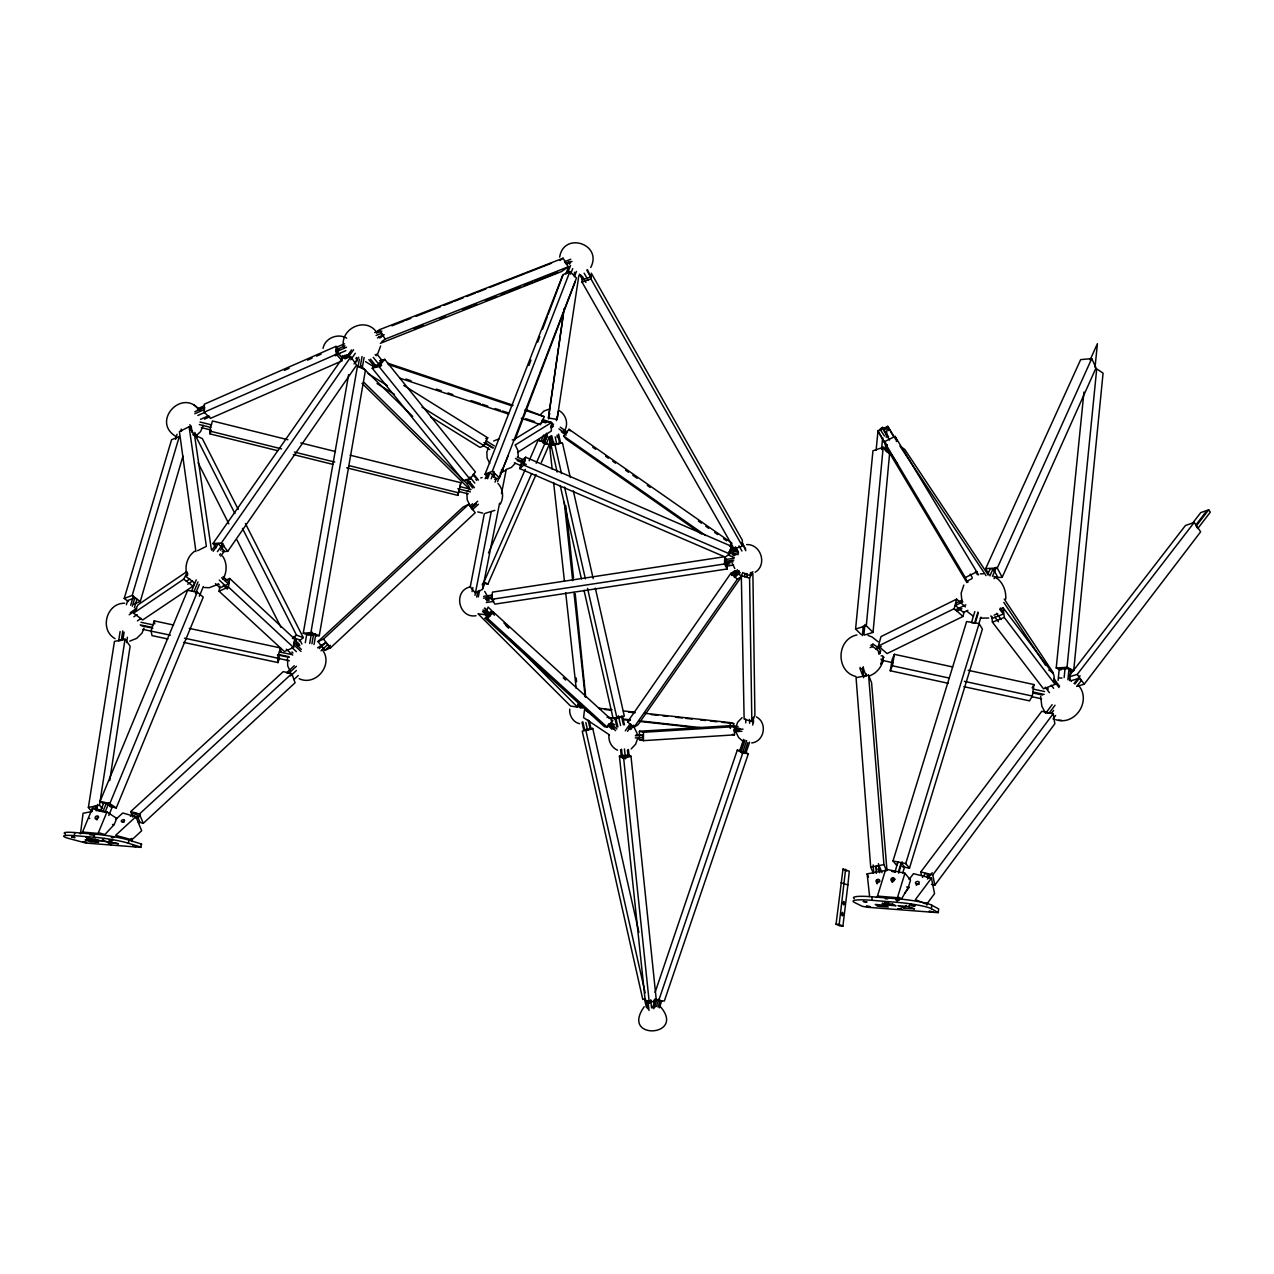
<?xml version="1.0" encoding="UTF-8"?>
<svg xmlns="http://www.w3.org/2000/svg" width="1274" height="1274" viewBox="0 0 1274 1274"><rect width="100%" height="100%" fill="white"/><g stroke="black" fill="none" stroke-linecap="round" stroke-linejoin="round"><path stroke-width="1.5" d="M335.986 346.369L336.256 354.331L342.228 360.781L210.481 418.366L204.19 412.187L204.27 404.208L335.986 346.369L338.98 349.617M926.851 905.177L926.994 904.269M639.357 735.448L639.405 731.26L730.368 725.67L734.62 726.642L734.493 734.859L643.402 740.656L639.309 739.637L639.341 736.85M636.156 734.652L643.259 735.353L643.243 737.471L635.296 737.964M643.402 740.656L643.497 732.263L639.405 731.26M730.321 728.409L730.368 725.67M727.136 568.984L724.492 563.984L724.795 556.69L492.465 592.123L491.732 599.306L494.933 604.115L727.136 568.984L727.374 563.538M733.633 565.051L727.136 566.038L724.81 559.652L733.935 558.267M514.043 439.498L543.17 421.694L551.674 422.427L551.308 431.042L517.515 452.461M579.367 274.149L582.6 279.834L590.658 276.936L587.521 269.801M742.408 546.132L590.961 278.926L591.311 273.209L742.344 540.224L742.408 546.132L734.127 548.839L582.043 282.143L582.409 276.41L585.865 282.462M582.6 279.834L582.043 277.254M864.138 635.121L873.04 632.398L889.539 454.165L883.185 447.27L872.945 450.805L855.587 629.006L861.224 634.548M863.963 634.356L864.903 624.531M881.528 449.547L882.643 437.762M873.04 632.398L866.304 625.725L883.185 447.27M885.749 442.922L885.08 450.025L886.688 451.76L887.341 444.658M886.274 437.269L887.198 427.411L878.009 430.628L876.098 450.375M888.663 430.564L887.198 427.411M862.355 635.662L863.278 625.948M1064.14 677.529L1065.128 667.656M1095.035 367.406L1097.408 343.693L1090.082 359.937M1073.695 670.65L1067.039 667.305L1096.723 368.871L1103.077 373.139L1073.695 670.65L1070.08 670.857M1067.899 679.822L1069.013 668.595L1059.22 669.184L1058.105 680.38M1069.587 680.65L1070.701 669.423L1069.013 668.595M847.879 884.92L849.264 871.209L842.99 869.075L836.047 924.176L839.757 925.895L842.894 926.166L847.879 884.92L841.063 882.786M1059.554 669.63L1056.21 667.974L1083.951 392.089M845.602 869.282L839.2 924.43L842.894 926.166M931.39 908.712A27.343 3.36 7 0 0 897.246 902.358L871.766 900.304A27.232 3.328 7 0 0 854.44 902.438L862.179 906.26L867.037 907.215L938.428 912.71L931.39 908.712L931.788 905.225A27.343 3.392 7 0 0 897.66 898.839L872.18 896.785A27.232 3.36 7 0 0 854.297 898.664M938.269 912.391L938.667 908.919L931.788 905.225M897.246 902.358L897.66 898.839M871.766 900.304L872.18 896.785M585.069 695.62L585.212 694.41L585.53 697.372M585.514 694.999L575.211 593.684M219.876 586.12L219.08 591.232L284.357 651.508L293.561 647.495L294.628 639.007L229.718 578.476L225.052 580.594M729.731 727.518L730.416 722.629L644.501 713.249M733.298 726.849L733.744 723.6L730.416 722.629M578.858 275.582L557.057 419.385L548.409 418.031L564.159 308.531M557.279 356.879L548.409 418.031M557.486 355.414L558.553 348.009M558.776 346.512L559.843 339.011M560.066 337.499L563.395 314.344M548.728 418.923L549.572 413.158L549.269 415.149M963.845 686.67L1029.535 700.875L1032.306 696.05L1033.994 684.568L968.144 670.299M109.723 780.58L130.139 646.141L125.027 639.166L114.453 641.443L88.368 807.461L91.123 810.853M556.451 420.691L556.993 417.092M557.057 419.385L558.251 411.518M102.223 808.592L99.483 805.2L125.027 639.166M126.572 642.622L127.4 637.255M215.465 583.635L220.02 587.84L228.46 584.018L228.794 581.868L223.125 576.581M293.561 647.495L228.412 587.011L229.718 578.476M92.078 811.427L92.779 806.936L95.582 806.378L99.308 810.965M120.106 631.506L118.641 640.918L121.301 640.344L122.766 630.933M95.12 809.356L95.582 806.378M96.585 810.312L97.493 804.435M122.893 639.978L124.104 632.143M552.168 469.135L549.397 443.878L550.097 439.434M553.951 442.062L550.065 442.189L550.241 441.075M948.366 683.326L890.239 670.761L892.214 659.343L894.38 654.326L952.634 666.939M890.239 670.761L892.405 665.792L894.38 654.326M348.646 374.62L303.244 633.258L310.904 632.573L357.484 366.068L365.495 369.906L319.28 635.662L315.442 635.997M309.678 643.481L311.732 631.713M357.994 367.039L359.364 359.204M311.923 643.768L313.675 633.767L315.777 634.548L314.041 644.533M360.128 367.565L362.055 356.529M362.15 368.536L364.077 357.516M305.282 642.685L306.747 634.372L313.675 633.767M356.672 361.896L356.943 360.319M140.395 846.939L128.387 843.213A24.811 2.564 8.8 0 0 94.149 837.257L74.242 835.648A24.779 2.532 8.8 0 0 68.127 838.292L85.884 843.054L141.175 847.401L140.936 843.882L128.961 840.123A24.811 2.58 8.8 0 0 94.722 834.167L74.816 832.559A24.763 2.564 8.9 0 0 65.452 834.056M128.387 843.213L128.961 840.123M94.149 837.257L94.722 834.167M74.242 835.648L74.816 832.559M521.114 463.513L519.76 468.609L725.224 557.057L729.668 553.919L731.133 546.164L525.636 457.223L521.607 460.742M484.279 513.9L470.249 586.948L475.377 592.967L482.48 589.448L499.567 503.214M472.065 591.614L472.845 587.553M474.979 595.34L491.079 512.466M476.683 597.044L477.798 591.359L479.581 590.483L478.307 596.965M501.351 471.221L501.701 469.405M503.421 469.437L503.055 471.253L501.176 472.144M501.478 493.595L506.112 470.233L500.125 473.052M346.703 467.813L457.828 495.379L460.854 482.735L350.127 455.2M459.277 489.12L458.767 491.509L468.291 493.882M460.296 485.394L460.854 482.735M878.343 652.192L880.875 650.95A21.562 13.918 15.7 0 0 872.993 644.166L872.356 646.475L870.174 647.606M514.362 462.796L520.636 465.504L524.283 462.319L524.745 460.344L517.196 457.079M519.76 468.609L523.773 465.106L525.636 457.223M457.828 495.379L459.388 489.009M965.389 606.918L956.631 599.13L880.987 636.618L878.375 646.045L887.102 653.562L962.985 616.457L964.195 611.679M878.375 646.045L954.194 608.669L956.631 599.13M967.89 610.357L963.478 612.523L955.516 605.453L956.137 603.048L962.013 600.15M277.764 450.709L210.114 433.94L209.7 431.042L212.44 420.961L287.908 439.737M210.114 433.94L211.038 430.58M183.599 642.367L278.066 662.591L277.573 658.132L280.455 647.94L189.3 628.401M278.066 662.591L279.5 657.495M133.881 603.892L140.267 601.503L182.962 456.092M130.681 605.261L133.483 595.754M132.369 606.233L134.837 597.856L136.875 599.385L134.407 607.746M126.381 604.736L127.623 600.564L134.837 597.856M175.525 439.339L177.038 434.275M124.215 598.446L132.193 595.452L179.3 436.52L171.576 439.721L124.215 598.446L128.26 601.471M902.215 866.702L909.461 868.215L982.397 629.101L979.101 623.607L966.632 621.537L893.01 860.953L896.785 865.572L897.836 862.148M904.922 873.216L897.724 896.769L901.642 898.727L908.378 887.166L910.544 880.079L904.922 873.216L885.749 869.186L877.499 895.956L878.423 896.402M173.503 625.008L154.17 620.868L151.065 631.028L152.036 635.615L167.818 638.991M891.927 881.767L893.138 877.834M894.937 871.957L897.947 862.164M974.817 611.584L971.457 622.572L974.594 623.082L977.954 612.093M898.743 870.668L901.148 862.832L904.54 867.005L902.756 872.849M898.616 873.184L902.103 861.797M975.327 622.699L978.241 613.224M978.703 624.419L980.932 617.11M909.461 868.215L905.734 863.597L979.101 623.607M380.608 346.002L377.454 354.459M963.813 585.084L961.153 593.174L961.918 601.71M655.091 992.366L737.28 750.147L740.051 750.609M652.479 1007.941L655.218 999.851M749.606 742.121L746.007 752.743L740.99 751.915L739.605 751.23L743.618 739.414M653.801 1008.769L656.938 999.517L655.616 998.689M740.99 751.915L745.003 740.098M656.381 1006.492L658.929 999.007M742.232 753.682L746.675 740.576M658.658 1000.711L742.806 752.902L748.332 753.81L664.327 1001.046L658.658 1000.711L656.014 999.087M658.005 1007.081L660.346 1000.154M747.822 742.615L744.605 752.042L739.605 751.23M659.327 1007.893L661.684 1000.966M872.34 646.539L872.356 646.475A21.578 13.918 15.7 0 1 878.71 651.46L879.952 653.021M487.815 617.237L485.362 614.769L478.005 613.75L570.577 706.051L577.552 707.118L578.794 703.471M735.878 727.343L737.63 722.278L742.073 717.66M637.462 738.984L635.63 744.207L631.171 748.937M486.047 611.823L486.748 609.88L485.028 608.144M485.362 614.769L488.133 607.029L494.264 613.224M564.685 430.485C568.777 423.669 565.847 414.416 559.063 410.578M500.22 504.17C504.01 497.593 503.182 489.057 498.007 483.467M590.738 267.46C602.984 244.082 563.713 231.151 559.668 257.141M488.388 447.907L486.827 452.111L487.114 458.035L489.757 463.386M528.917 365.511L530.939 360.144M537.724 342.085L539.778 336.655M542.533 329.345L547.358 316.525M548.059 314.678L562.789 275.534M574.08 275.407L574.542 274.213M575.211 281.745L514.999 439.833L512.228 439.896M495.825 479.183L499.472 477.75L576.485 278.003L569.924 271.537L562.917 274.722L485.076 474.215L487.448 476.349M493.484 477.336L494.758 474.024M574.256 273.289L574.67 272.238M495.013 482.145L496.414 478.514L489.949 472.702L488.117 473.418L486.238 478.26M574.367 276.745L576.437 271.426M568.745 266.393L565.847 273.846L567.615 273.034L570.513 265.581M569.574 264.259L569.988 263.208M487.592 478.737L489.949 472.702M485.076 474.215L492.321 471.3L569.924 271.537M491.175 478.785L494.041 471.412M570.561 274.133L572.711 268.591M323.039 348.391C324.886 338.104 337.928 332.832 346.671 338.167M222.966 579.192C227.138 572.122 227.329 563.044 222.632 556.165M144.073 628.018L141.987 633.13L136.732 638.338L129.773 641.125M203.155 425.261L200.591 431.567L195.686 436.265M497.497 481.731L508.039 456.044M109.787 806.442L116.268 807.939L203.235 597.124L197.295 592.123L187.644 590.34L100.041 801.378L103.29 803.544M106.968 811.952L98.416 832.623L104.85 834.597L114.15 824.628L116.714 818.402L106.968 811.952L92.269 808.576L82.507 832.065L98.194 833.451M882.548 662.225C880.445 668.754 875.142 674.121 868.581 676.223M96.872 819.628L98.289 816.188M100.439 811.012L104.006 802.429L108.401 805.359M191.53 591.232L196.228 579.909M102.891 811.586L106.459 802.986L112.319 806.888L108.784 815.471M193.966 591.693L197.996 581.963M105.121 812.016L108.927 802.827M195.511 593.604L199.301 584.416M116.268 807.939L109.803 803.623L197.295 592.123M199.349 596.232L203.362 586.534M541.434 423.079L544.173 416.678L525.621 409.464M488.499 552.964L525.302 469.373M529.124 460.71L538.265 439.912L545.368 442.412L548.998 445.136L541.386 462.43M543.743 434.975L541.1 440.979L546.164 444.069L549.333 436.886M542.883 441.616L546.578 433.208M543.281 443.32L547.279 434.243M482.177 584.846L482.703 583.635M545.431 441.043L544.38 443.432L546.164 444.069M545.957 439.849L546.482 438.654M547.008 437.46L547.533 436.265M531.624 473.657L484.009 581.915L487.831 584.225L536.051 474.549M536.211 463.242L545.368 442.412M482.352 589.161L485.012 583.094L483.244 582.425M994.468 577.632L1002.176 577.313L1096.054 367.852L1091.738 358.599L1080.67 359.618L985.71 568.554L988.99 574.701M996.969 578.492L997.622 577.058L993.163 568.682L990.248 568.809L987.637 574.574M989.898 575.896L993.163 568.682M993.752 570.863L995.312 567.408M992.414 576.31L996.491 567.296M1002.176 577.313L997.271 568.061L1091.738 358.599M994.054 578.619L994.707 577.17L997.622 577.058M485.171 478.706L487.194 474.231M430.564 416.741L479.979 447.397L484.056 445.709L487.719 437.794L403.778 385.465M742.933 573.348L742.917 572.472L741.309 575.609L744.127 719.062L751.851 721.482L754.909 715.255L752.886 573.619M744.796 573.905L750.418 575.577L751.214 572.233M751.851 721.482L749.574 578.093L752.854 571.707M186.498 571.851L137.974 604.863L133.547 613.176L142.688 619.96L192.963 586.167L194.412 583.365M133.547 613.176L183.711 579.176L187.358 572.169M194.158 582.68L185.781 576.358L187.851 573.587M1032.147 687.801L1033.994 684.568M220.784 556.212L224.32 551.132L218.507 543.616L216.405 543.743L211.962 550.113M354.029 363.966L358.711 357.214M222.743 551.626L227.743 551.339L356.561 365.144L350.844 356.863L342.674 357.771L212.981 543.536L216.198 547.677M212.981 543.536L221.326 543.043L350.844 356.863M217.44 551.642L223.093 543.52M350.796 359.778L355.319 353.264M220.545 550.193L223.937 545.304M219.574 555.066L220.45 553.792M355.876 358.567L356.656 357.437M627.604 721.864L730.814 573.38L735.002 570.736L741.564 576.533L638.131 724.572L633.847 727.502L627.604 721.864L630.471 719.921M731.658 575.545L735.002 570.736M351.497 349.952L346.002 357.835L348.057 357.596L353.551 349.713M213.172 551.26L218.507 543.616M625.295 730.798L630.152 723.839L631.713 725.256L627.477 731.34M737.455 569.701L733.474 575.418L736.006 573.826M628.576 728.999L630.996 725.527M737.917 572.074L738.586 571.118M628.878 728.951L631.14 725.702M734.365 577.584L738.904 571.071M739.111 571.166L735.13 576.883L740.242 572.583M630.741 729.54L633.767 725.209M633.847 727.502L737.391 579.192L741.564 576.533M931.405 884.363L934.813 885.207L1054.824 723.775L1053.248 713.663L1041.75 711.306L920.815 871.957L921.516 875.397M1053.041 718.966L1055.605 715.51M926.421 876.894L928.396 874.283L925.386 873.534L922.424 877.467M1055.031 705.223L1049.028 713.265L1046.129 712.66L1052.149 704.649M914.589 908.856L908.617 906.562L897.995 905.703L904.062 908.012L906.085 905.32M927.456 879.06L932.218 872.706M1051.257 713.583L1053.646 710.398M908.617 906.562L910.703 903.792M934.813 885.207L932.775 874.888L1053.248 713.663M909.063 879.506L913.474 873.677L931.469 878.12L915.337 899.699L922.647 902.565M916.484 885.382L917.471 884.06M904.922 893.074L909.317 887.23M1077.103 686.304L1084.222 684.186L1200.649 531.815L1194.2 522.451L1185.441 525.493L1069.459 675.666M1074.985 683.995L1079.428 678.198L1081.196 680.666L1076.753 686.463M1208.692 509.823L1196.19 526.098L1197.815 528.455L1210.3 512.18L1208.692 509.823L1200.761 512.61L1192.177 523.741M1069.826 676.653L1077.247 674.408L1194.2 522.451M1074.03 683.565L1080.065 675.714M1195.872 524.952L1205.523 512.387M375.193 364.73L372.247 368.25L463.21 480.569L469.931 479.104L475.425 471.985L384.732 359.364L379.763 360.749M729.763 545.941L731.929 543.122L569 429.274L563.665 436.058L566.213 439.18L701.433 533.965M607.316 727.295L612.651 720.781L493.245 611.934L490.665 611.711L485.139 618.256L604.449 726.721L607.316 727.295L487.703 618.511L485.139 618.256M368.855 359.634L375.002 367.231L377.12 364.683M375.002 367.231L376.674 366.769L381.977 360.399L376.881 354.061M372.247 368.25L378.872 366.418L384.732 359.364M482.543 611.472L487.337 615.82L488.722 614.164L484.9 610.692M487.703 618.511L493.245 611.934M644.214 1006.715C619.578 1041.208 687.992 1036.781 659.534 1005.68M515.317 463.322L511.352 467.431L506.033 469.533M540.256 414.862L543.902 411.088L548.791 409.209M194.651 551.244C187.756 556.069 184.921 564.701 186.418 572.838M330.507 647.861L475.218 512.721L468.705 504.281L463.051 507.084L317.959 641.602L324.981 650.345L330.507 647.861L323.469 639.086L317.959 641.602M473.259 506.749L474.231 505.842M475.202 504.934L476.173 504.026M321.032 650.823L327.609 644.692L325.841 642.478L317.56 647.813M478.403 504.233L472.527 509.696L470.886 507.578L477.734 501.192M324.981 650.345L330.396 645.297M323.469 639.086L468.705 504.281M469.66 506.447L472.59 503.724M319.248 648.609L325.841 642.478M471.714 507.498L476.046 503.453M138.611 823.115L139.837 821.985L136.35 813.56L134.152 812.939L130.442 816.347M293.928 679.536L298.291 675.507M138.07 821.857L143.277 823.338L295.09 682.753L291.826 673.612L283.274 671.621L130.712 811.586L132.655 816.236M130.712 811.586L139.423 814.038L291.826 673.612M136.095 818.29L140.474 814.261M290.568 675.905L296.396 670.522M137.449 818.226L140.315 815.583M118.211 843.738L101.633 840.76L104.261 838.34M294.278 665.745L286.618 672.799L288.768 673.293L296.444 666.254M132.639 816.968L136.35 813.56M131.126 838.547L133.101 838.706L141.685 830.728L135.856 816.714L115.631 835.346L132.241 839.9L132.225 841.477M115.87 819.293L122.75 813.003L135.856 816.714M755.148 572.265C767.665 564.716 760.785 543.775 746.612 544.603M911.34 905.432L915.146 905.925L911.372 905.511M292.399 638.529L296.476 635.121L303.276 637.637L299.215 641.013M885.303 429.481L882.341 427.379L880 429.258L884.475 435.995M929.128 911.34L932.886 911.786M932.871 911.85L929.128 911.388M376.244 332.132L379.541 329.663L563.076 258.192L568.156 266.839L561.723 271.458L380.321 343.327M379.748 338.04L382.726 335.826L381.324 333.438L376.053 335.508M381.834 341.591L385.13 339.139L568.156 266.839M559.859 260.517L563.076 258.192M363.791 382.2L467.144 483.833L469.995 481.795M345.859 357.898L348.503 356.051M345.063 358.934L347.069 357.532L344.744 355.255M130.298 612.683L136.748 608.287L135.633 610.389L129.184 614.769M185.781 576.358L187.724 575.036M133.834 616.807L137.114 614.578M186.418 581.247L189.699 579.017M187.724 584.225L192.517 580.992M137.433 620.868L141.127 618.384M553.457 426.264L551.037 427.793L551.132 425.612L553.553 424.099M515.333 444.976L551.674 422.427M211.404 549.667L194.54 435.071L189.093 426.742L179.411 431.599L195.909 551.562M197.645 550.687L206.372 546.339L189.093 426.742M886.29 445.008L887.341 447.333L878.009 431.169L887.739 426.312L894.523 437.508M978.591 574.877L895.065 436.393L884.204 441.807L888.392 451.028L966.902 582.584M878.009 431.169L965.342 577.536L977.174 571.66M972.094 578.587L967.523 580.88L968.129 581.915M870.843 645.233L872.993 644.166M955.516 605.453L962.873 601.822M876.002 649.039L881.289 646.444M955.277 610.023L965.851 604.816M956.615 611.217L961.87 608.638M638.911 932.377L592.744 728.425L585.658 729.572L582.25 731.244L642.797 999.453L645.392 998.752M581.995 722.262L583.858 730.559L591.12 729.094L589.241 720.797M591.12 729.094L590.26 729.524L588.11 720.049M591.025 729.254L592.744 728.425M856.94 634.962C836.301 639.15 835.553 671.541 855.857 676.478M219.08 591.232L228.412 587.011M204.429 419.162L209.7 416.789M885.287 898.807L887.755 898.807M197.47 408.795L204.541 405.658M284.389 370.368L289.071 368.297M307.544 360.128L312.066 358.137M316.573 356.147L321.048 354.156M204.588 407.377L197.486 409.83M869.824 906.706L866.161 906.228L869.871 906.61M194.826 411.741L204.541 407.473L204.509 409.495L194.795 413.747M349.012 354.363L341.846 357.5L336.432 351.656L336.368 349.649L344.983 345.875M336.432 351.656L346.496 347.245M204.19 412.187L336.256 354.331M197.852 415.451L205.082 412.298M335.03 355.366L345.859 350.621M335.285 355.749L340.285 353.567M200.512 419.321L208.825 415.69M888.535 902.709L884.761 902.247L888.551 902.645M336.479 347.213L344.617 343.805M897.979 908.76L901.705 909.222L898.043 908.888M485.681 438.638L487.719 437.794M470.568 586.82C452.589 590.403 458.529 618.782 476.03 615.724M494.822 510.38L485.283 513.295M494.583 479.247L496.414 478.514M1000.186 608.956L1003.148 607.778L1053.821 674.742L1055.111 684.377L1043.502 688.82L992.43 622.158L991.761 616.345M217.599 584.527L209.239 587.712L204.238 587.505M994.086 615.151L997.653 613.734M1000.345 608.096L1003.02 611.616L1003.307 614.052L992.573 618.304L990.79 615.979M992.43 622.158L1004.294 617.46L1055.111 684.377M377.47 337.897L382.726 335.826M572.058 261.425L565.959 263.814L564.669 261.648L570.784 259.243M374.699 332.562L379.859 330.539M391.898 325.81L403.985 321.08M405.705 320.395L410.897 318.357M416.088 316.334L440.422 306.779M443.909 305.426L452.62 302.002M454.372 301.317L463.115 297.877M466.618 296.508L475.393 293.068M477.145 292.383L485.935 288.927M489.455 287.542L501.813 282.701M503.58 282.016L524.824 273.671M526.592 272.986L551.531 263.208M567.567 262.428L569.303 261.743M378.712 336.989L384.254 334.807M567.057 263.001L570.752 261.552M567.296 263.782L569.988 262.715M376.531 333.183L381.897 331.097M414.273 328.581L422.888 325.22M440.199 318.436L445.406 316.414M462.796 309.614L471.523 306.206M473.275 305.521L476.763 304.152M485.521 300.728L496.032 296.619M501.303 294.549L506.59 292.494M508.342 291.81L520.684 286.984M524.219 285.599L533.058 282.143M534.825 281.443L545.463 277.286M547.247 276.601L557.901 272.429L556.419 272.493M493.659 440.979L498.994 438.909M647.845 1008.626L647.033 1000.87L648.084 1001.619L651.253 1000.44M623.066 754.941L619.419 756.103L645.138 999.899L649.31 1002.861L656.317 1000.233L630.98 756.215L628.846 755.004M582.043 282.143L590.961 278.926M348.487 354.745L341.368 356.609M620.613 749.765L621.362 756.899L627.955 754.797L629.038 755.418L628.416 749.462M621.362 756.899L622.429 757.52L629.038 755.418M619.419 756.103L623.687 758.54L630.98 756.215M619.817 716.561L614.88 718.122L616.855 726.865M620.82 716.641L615.883 718.202L617.874 726.96M584.002 590.244L613.033 718.09L617.046 718.44L624.324 716.147L595.34 588.126M480.744 477.941L482.082 477.527M855.587 629.006L866.304 625.725M1071.37 680.619L1079.428 678.198M83.144 841.907L86.489 842.433M86.441 842.496L83.16 841.987M380.305 360.861L381.977 360.399M113.115 837.623L111.491 837.512M109.214 840.107L112.622 840.649L109.23 840.187M111.411 844.551L108.131 844.025L111.475 844.487M135.856 846.557L132.607 846.063L135.936 846.493M557.152 472.049L551.053 445.152L562.455 442.858L570.29 477.479M558.585 434.084L560.624 443.097L552.868 444.913L550.814 435.883M560.624 443.097L553.84 444.801L551.801 435.772M88.368 807.461L99.483 805.2M92.381 811.411L83.065 813.29L80.612 832.734M96.107 810.646L99.834 809.898M886.943 870.126L871.607 682.848L868.581 675.156L856.064 677.672L870.699 867.116L873.359 873.295M870.699 867.116L883.949 864.632L886.577 870.811M876.337 873.423L875.795 866.543L879.14 865.922L882.006 872.626M869.632 896.625L867.148 873.884L887.166 870.142M988.704 618.033L980.184 618.145M583.858 730.559L588.668 729.779M483.642 596.359L492.337 595.038L492.162 596.853L483.451 598.175M733.856 560.098L724.731 561.484L727.136 566.038M485.633 599.353L491.525 598.462M725.24 562.949L733.091 561.754M491.732 599.306L724.492 563.984M486.557 600.723L489.025 600.341M492.751 599.783L493.993 599.592M727.199 564.191L729.811 563.809M486.365 602.522L493.818 601.392M751.708 742.949C764.464 741.516 767.712 722.74 756.342 716.88M315.777 634.548L308.849 635.153L303.244 633.258M741.93 731.26L734.334 731.738L734.365 729.668L743.045 729.126M639.309 739.637L643.163 739.398M643.497 732.263L734.62 726.642M734.859 728.521L739.191 728.25M635.312 735.846L643.259 735.353M733.92 730.177L739.844 729.795M734.827 730.591L739.159 730.321M1056.21 667.974L1067.039 667.305M222.217 551.244L224.32 551.132M985.71 568.554L997.271 568.061M549.397 443.878L553.68 443.734M980.407 573.857L983.401 573.794M124.645 603.239C106.49 602.857 99.117 629.754 115.058 638.656M140.857 844.455L141.748 844.312L140.936 843.882M1059.092 678.007L1062.006 678.007M1055.7 719.635C1075.001 726.403 1092.073 700.684 1078.33 685.173M112.494 824.501L114.15 824.628M906.578 887.023L908.378 887.166M897.581 897.708L877.467 896.1M89.785 834.804L93.352 835.091M895.686 899.858L899.317 900.161M82.444 832.193L83.431 832.272M111.794 837.114L114.421 837.336M926.437 902.804L927.695 902.9L934.543 893.663L931.469 878.12M101.633 840.76L118.45 843.738M886.083 905.336L875.302 904.444L877.515 906.148L888.249 907.04L886.083 905.336L885.812 901.912M904.062 908.012L914.238 908.856M836.047 924.176L839.2 924.43M487.337 615.82L489.646 616.043L482.942 609.928M1058.726 720.16L1061.927 720.463M612.125 709.714L599.274 708.296L601.089 708.79M623.416 710.94L634.755 712.182M604.497 709.459L610.899 710.159M628.608 712.102L635.057 712.803M651.269 714.587L657.798 715.287M662.687 715.829L667.592 716.37M675.777 717.262L682.338 717.979M685.635 718.345L692.228 719.062M700.477 719.953L705.446 720.511M710.43 721.052L717.071 721.769M722.071 722.326L733.744 723.6M738.108 726.594L730.145 725.718L735.432 726.833M734.413 728.266L740.098 728.903M607.045 717.246L614.179 718.042M623.161 719.03L630.343 719.826M639.373 720.829L705.159 728.107M608.861 718.01L615.995 718.807M623.145 719.603L628.528 720.192M639.309 721.387L693.836 727.422M111.443 837.129L113.179 837.559M482.703 513.088L477.734 511.909M611.217 720.495L612.651 720.781M893.01 860.953L905.734 863.597M891.736 871.4L895.367 872.164M141.016 622.301L153.055 624.881M279.404 651.954L291.38 654.518M140.22 624.865L152.275 627.445M288.959 656.731L278.672 654.518L279.117 658.578L289.357 660.76M141.191 625.693L152.864 628.193M277.413 654.868L289.087 657.368M142.863 629.388L170.429 635.185M184.491 638.194L277.573 658.132M1033.23 689.075L1044.584 691.543M1032.8 691.973L1044.154 694.426M881.337 660.187L892.994 662.703M1032.832 692.96L1042.546 695.063M892.405 665.792L948.827 677.991M964.386 681.351L1032.306 696.05M1032.179 696.767L1041.606 698.805M880.987 659.024C883.662 661.445 884.522 654.31 881.082 655.903M100.041 801.378L109.803 803.623M109.867 806.331L112.319 806.888M732.359 734.381L734.493 734.859M96.378 810.232L104.516 812.095M920.815 871.957L932.775 874.888M300.76 442.922L335.524 451.569M200.018 422.028L211.436 424.863M459.898 486.604L471.046 489.375M467.319 490.968L468.912 491.366M199.333 424.576L210.736 427.411M457.86 488.706L470.424 491.891M201.372 427.618L211.118 430.039M209.7 431.042L281.586 448.878M294.437 452.063L334.743 462.064M349.347 465.695L458.369 492.751M293.307 454.563L332.96 464.405M579.606 723.696C573.173 722.406 569.032 715.383 569.749 709.077M299.183 678.739C315.872 686.543 333.836 664.614 322.338 649.724M867.992 635.439L872.085 636.984L878.168 641.809M741.309 575.609L749.574 578.093M400.052 378.235L508.629 414.082M521.241 418.238L540.749 424.688M545.718 422.857L541.737 421.551L542.613 419.528L550.527 422.172M405.849 379.031L411.008 380.735M436.345 389.111L441.33 390.752M447.954 392.949L452.875 394.574M471.03 400.577L480.394 403.667M482.241 404.288L487.799 406.119M495.14 408.556L500.634 410.371M502.466 410.976L507.88 412.76M525.796 418.684L534.634 421.614M542.628 420.229L546.403 421.471M387.487 363.106L513.119 405.259M388.172 364.428L512.037 405.912M524.681 410.148L544.173 416.678M310.904 632.573L319.28 635.662M617.572 750.227C611.807 747.742 608.287 741.436 608.94 735.209M484.311 582.871L487.831 584.225M923.379 902.852L926.262 903.983M523.773 465.106L729.668 553.919M728.314 555.018L734.158 557.534M738.554 552.757L730.368 549.205L730.002 551.164L738.187 554.7M515.46 458.513L524.283 462.319M517.101 460.503L526.226 464.437M728.617 551.801L735.91 554.954M732.184 554.588L734.525 555.591M198.457 408.858C181.386 389.048 151.702 421.184 175.334 436.106M1059.22 669.184L1060.908 670.013M744.191 751.74L748.332 753.81M737.28 750.147L742.806 752.902M842.99 869.075L846.669 871.018M1048.757 670.06L1053.232 672.72L1004.246 599.051M377.024 383.522L394.478 394.351M494.344 445.932L486.158 440.836L485.235 442.826L493.436 447.922M483.945 442.667L492.385 447.907M368.09 373.648L387.248 385.56M422.012 407.17L484.056 445.709M482.703 445.088L489.71 449.451M365.574 361.657L373.569 366.641M610.899 722.326L614.721 724.795M594.225 715.988L584.543 709.666L583.572 717.628L609.513 734.891M592.76 447.27L595.611 449.244M605.58 456.219L608.431 458.21M612.714 461.204L615.581 463.21M625.614 470.233L628.496 472.24M632.812 475.266L637.143 478.276M647.256 485.362L650.154 487.385M698.423 521.114L701.369 523.184M705.796 526.273L708.758 528.344M714.682 532.484L717.66 534.57M723.6 538.727L726.578 540.797M560.305 427.188L567.121 431.966M737.248 550.957L730.002 545.893L731.913 548.489M563.602 430.723L566.516 432.762M733.983 549.938L735.002 550.655M563.427 431.313L566.675 433.59M551.196 423.462L553.123 424.815M558.952 428.892L565.783 433.67M730.703 549.11L733.808 551.276M561.293 431.743L566.15 435.151M563.665 436.058L705.621 535.51M538.265 439.912L540.096 441.282M132.193 595.452L140.267 601.503M183.711 579.176L192.963 586.167M993.991 576.374C1002.319 580.689 1006.285 590.021 1005.759 599.114M966.456 610.931L972.922 615.931M375.75 331.065C363.982 316.493 338.804 329.95 343.853 347.945M876.958 646.826L878.343 648.052M743.124 741.5L738.665 737.535L736.245 732.709M200.273 410.451L194.094 405.052M730.814 573.38L737.391 579.192M954.194 608.669L962.985 616.457M492.321 471.3L499.472 477.75M490.665 611.711L494.455 615.167M505.826 625.518L508.342 627.811M563.204 677.8L565.672 680.045M484.343 608.271L491.047 614.387M610.517 723.186L616.95 729.031M609.752 724.349L613.415 727.693M484.104 610.469L489.949 615.804M608.558 723.759L614.418 729.094M609.179 724.826L615.613 730.671M607.507 725.161L612.077 729.317M218.077 583.588L219.208 584.639M291.921 651.969L292.988 652.973M286.268 649.135L292.717 655.107M219.239 580.068L227.982 588.174M292.033 647.622L296.412 651.667M223.173 585.276L227.313 589.114M301.301 649.342L293.8 642.367L293.53 644.501L301.03 651.476M221.644 577.679L228.46 584.018M360.765 365.781L412.728 416.391M472.845 474.963L475.68 477.718M484.709 591.439L488.213 597.49M342.165 356.083L344.49 358.36M362.039 383.299L470.154 489.837M577.6 705.239L580.403 708.057M509.632 639.086L577.552 707.118M582.728 706.481L578.778 702.5L578.141 704.331L582.107 708.312M503.963 623.002L508.756 627.859M336.368 349.649L338.534 351.99M472.75 488.053L465.981 479.693L467.669 479.327L474.454 487.703M569 429.274L570.274 430.851M375.209 354.538L376.228 355.796M475.791 479.231L476.747 480.425M379.27 362.644L381.595 365.511M373.25 357.325L380.687 366.514M469.883 476.97L474.836 483.101M378.872 366.418L469.931 479.104M370.527 359.172L376.674 366.769M473.625 474.071L478.451 480.059M320.841 644.755L322.609 646.953M221.326 543.043L227.743 551.339M994.867 617.126L998.418 621.776M1047.451 688.056L1048.279 689.154M1045.253 687.196L1049.442 692.674M996.555 613.32L1001.3 619.578M1051.273 685.205L1053.646 688.326M1059.586 686.24L1053.757 678.548L1054.076 680.969L1059.076 687.578M999.756 609.37L1003.307 614.052M1077.247 674.408L1084.222 684.186M1069.348 678.485L1071.338 681.272M988.162 574.861L904.811 449.483L899.954 446.059L986.012 575.609M1003.832 602.427L1045.508 665.171M882.341 427.379L888.599 436.823M890.606 453.512L897.485 463.911M895.049 438.367L895.574 439.243M893.998 437.237L887.739 426.312M896.1 440.708L896.625 441.568M975.406 571.357L977.429 574.685M883.392 429.895L889.523 440.071M970.183 574.08L972.237 577.472M467.144 483.833L469.358 487.544M379.541 329.663L385.13 339.139M580.753 274.977L581.406 276.124M735.576 546.896L736.117 547.852M736.659 548.791L738.267 551.642M735.05 547.438L738.283 553.139M745.752 549.205L741.978 542.549L745.768 550.702M586.788 270.104L590.658 276.936M584.129 273.177L588.047 280.089M739 545.861L741.946 551.037M1045.636 713.329L1041.845 706.29L1040.651 696.432M724.795 556.69L726.562 560.034M732.216 563.411L734.843 568.57M238.238 509.425L202.295 438.559L195.416 435.453L234.957 513.565M245.404 523.534L303.276 637.637M194.795 432.427L197.247 437.285M301.922 644.039L299.916 640.042L293.753 637.78L297.782 645.775M242.474 528.407L296.476 635.121M192.868 434.116L193.473 435.326M298.53 643.083L299.868 645.743M294.103 636.411L298.562 645.233M198.075 462.733L228.858 523.853M236.9 539.826L280.949 627.302M515.253 445.056L517.897 450.391L518.199 456.315M634.691 728.505L637.143 733.458M470.186 505.874L467.192 499.758L466.873 492.99M290.042 670.888L287.717 665.936L287.478 658.594M895.065 436.393L897.135 441.011M965.342 577.536L967.507 582.361M867.148 873.884L868.534 877.053M875.795 866.543L877.245 869.887M139.423 814.038L143.277 823.338M573.332 490.904L593.19 578.651M622.476 716.115L624.451 724.858M557.885 435.485L559.636 443.209M621.457 716.036L623.432 724.779M555.146 436.918L556.897 444.658M618.368 715.797L620.565 725.479M554.954 444.737L561.516 473.641M564.557 487.098L585.371 578.826M587.537 588.333L617.046 718.44M560.21 485.474L581.406 578.874M585.833 722.454L587.569 730.161M585.658 729.572L645.138 992.764M582.839 721.832L584.718 730.145M645.679 999.979L647.606 1008.546M644.485 999.007L646.412 1007.559M154.17 620.868L154.807 623.942M928.396 874.283L929.128 878.009M191.148 425.994L192.04 432.189L189.89 424.672M181.147 429.051L181.481 431.376M1003.148 607.778L1004.294 617.46M549.747 436.552L551.021 447.875M576.167 677.975L576.565 681.701M549.444 436.536L550.065 442.189M553.617 482.48L564.414 580.912M565.704 592.713L576.182 688.342M557.518 436.297L557.63 437.428M557.104 435.151L557.343 437.412M564.255 502.052L572.695 580.657M573.953 592.458L585.164 696.607M565.783 505.73L573.523 577.998M654.422 999.246L655.218 1006.986M627.461 750.052L627.955 754.797M653.594 1000.711L654.167 1006.237M624.451 748.953L625.486 758.826M650.711 999.947L651.54 1007.845M623.687 758.54L649.31 1002.861M621.553 749.192L622.429 757.52M648.084 1001.619L649.007 1010.473M280.455 647.94L280.933 652.431M882.946 659.884L882.85 661.429A21.578 8.982 10.4 0 1 881.019 664.088M868.581 675.156L883.949 864.632M866.017 673.691L866.145 675.268A21.562 3.137 78.5 0 1 863.39 668.293L863.262 666.716M879.14 865.922L879.697 872.801M862.864 667.847L863.645 677.736M878.439 863.645L879.06 871.559M860.125 667.353L860.253 668.93A21.562 3.169 78.5 0 0 862.195 674.249L863.055 675.889L862.498 668.054M876.894 880.334L877.165 883.806M873.152 864.95L873.741 872.61M883.455 657.018L883.201 659.024A21.562 8.998 10.1 0 1 882.261 660.458M342.085 356.8L342.18 359.459M745.688 719.109L745.768 722.884M747.074 573.475L747.153 577.409M749.558 719.332L749.638 723.266M744.669 573.061L744.733 576.899M750.37 572.981L750.418 575.577M752.727 725.065L753.412 717.469L753.491 722.74M883.758 657.081A10.845 2.134 66 0 1 883.758 657.575M882.611 659.263A19.508 6.434 43 0 1 882.707 659.709M879.984 652.973A12.007 9.651 -63.2 0 1 880.238 653.371L878.789 654.119A20.941 7.66 -55.1 0 0 879.633 651.778M866.256 675.905A21.101 17.47 -23.9 0 1 863.071 676.51M863.39 668.293A20.878 15.861 -21.4 0 1 860.253 668.93M881.369 661.907A20.798 18.823 22 0 1 880.987 663.881M916.277 884.825A1.895 1.226 -11.1 0 1 919.191 884.283M892.596 882.229A1.911 1.736 -40.7 0 1 892.31 879.681A1.911 1.736 -40.7 0 1 894.953 879.235M876.894 883.471A1.895 1.545 -23.4 0 1 879.665 881.353M877.34 896.609A4.188 3.726 81.6 0 1 876.257 897.517M123.26 822.351A1.736 0.94 -22.2 0 1 124.167 822.033M96.951 819.803A1.72 1.338 -52 0 1 98.767 817.096M89.387 818.529A1.72 1.178 -36.6 0 1 89.785 818.258M81.934 832.957A3.758 3.695 -8.1 0 1 79.991 833.769M841.732 914.509C843.149 919.764 843.213 907.566 841.732 914.509M843.069 903.473C844.439 908.808 844.519 896.737 843.069 903.473M863.342 901.482L867.037 902.04L863.39 901.466M71.631 837.034L74.991 837.575L71.694 837.034M86.202 837.273L89.562 837.814L86.25 837.257M95.056 839.248L86.871 838.579L100.535 840.888L95.056 839.248M892.596 904.142L882.149 903.298L885.526 904.922L895.941 905.782L892.596 904.142M93.575 840.633L85.119 839.948L90.072 841.7L98.496 842.385L93.575 840.633M916.516 883.917A1.895 1.226 -11.1 0 0 919.207 882.404A1.895 1.226 -11.1 0 0 916.277 881.783A1.895 1.226 -11.1 0 0 916.516 883.917M892.947 881.321A1.911 1.736 -40.7 0 0 894.252 878.343A1.911 1.736 -40.7 0 0 891.083 878.964A1.911 1.736 -40.7 0 0 892.947 881.321M877.42 882.548A1.895 1.545 -23.4 0 0 879.633 880.27A1.895 1.545 -23.4 0 0 876.528 880.016A1.895 1.545 -23.4 0 0 877.42 882.548M122.336 821.826A1.736 0.94 -22.2 0 0 124.518 820.122A1.736 0.94 -22.2 0 0 121.826 820.281A1.736 0.94 -22.2 0 0 122.336 821.826M96.935 818.991A1.72 1.338 -52 0 0 97.652 816.236A1.72 1.338 -52 0 0 95.136 817.542A1.72 1.338 -52 0 0 96.935 818.991"/></g></svg>
